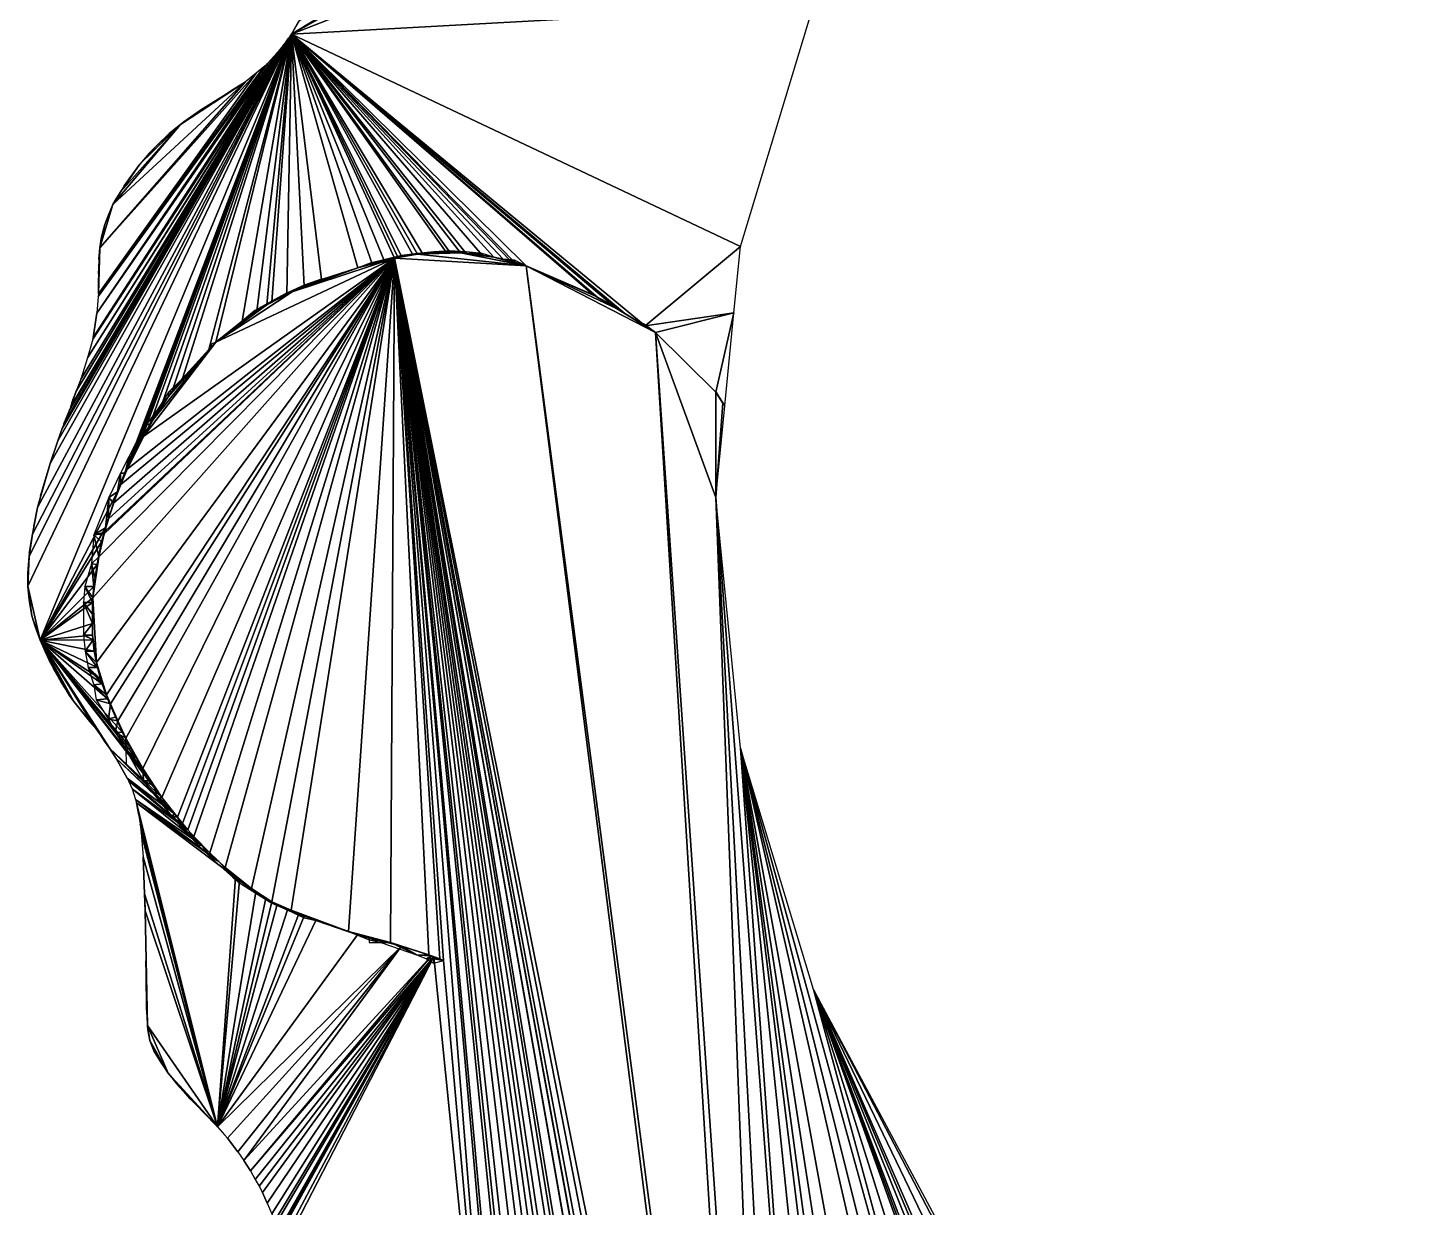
# Model space of a CAD drawing. Extents: x -95 to 96, y -89 to 94.
# Drawn here: x -95.2 to -28.5, y -34.2 to 22.7 of the extents above; entities that cross this region are included whole.
import ezdxf

# ---------------------------------------------------------------- set-up
doc = ezdxf.new("R2010")
doc.units = 0

msp = doc.modelspace()

# ---------------------------------------------------------------- linework, layer by layer
for points in [[(23.885, 87.041, 106), (-82.105, 22.967, 106), (-82.465, 22.338, 106)], [(23.885, 87.041, 106), (-82.465, 22.338, 106), (-34.445, 51.551, 106)], [(-82.465, 22.338, 106), (-43.841, 43.841, 106), (-34.445, 51.551, 106)], [(-82.465, 22.338, 106), (-51.551, 34.445, 106), (-43.841, 43.841, 106)], [(-82.465, 22.338, 106), (-57.281, 23.726, 106), (-51.551, 34.445, 106)], [(-82.465, 22.338, 106), (-60.809, 12.096, 106), (-57.281, 23.726, 106)], [(-82.105, 22.967, 106), (-82.332, 22.576, 106), (-82.465, 22.338, 106)], [(-82.465, 22.338, 106), (-95.117, -2.841, 106), (-95.184, -4.279, 106)], [(-82.465, 22.338, 106), (-95.184, -4.279, 106), (-94.577, -6.883, 106)], [(-82.465, 22.338, 106), (-94.96, -1.777, 106), (-95.117, -2.841, 106)], [(-82.465, 22.338, 106), (-94.711, -0.487, 106), (-94.96, -1.777, 106)], [(-82.465, 22.338, 106), (-94.099, 1.64, 106), (-94.711, -0.487, 106)], [(-82.465, 22.338, 106), (-94.577, -6.883, 106), (-90.86, 0.272, 106)], [(-82.465, 22.338, 106), (-93.727, 2.728, 106), (-94.099, 1.64, 106)], [(-82.465, 22.338, 106), (-93.527, 3.318, 106), (-93.727, 2.728, 106)], [(-82.465, 22.338, 106), (-93.444, 3.55, 106), (-93.527, 3.318, 106)], [(-82.465, 22.338, 106), (-93.174, 4.21, 106), (-93.444, 3.55, 106)], [(-82.465, 22.338, 106), (-93.107, 4.387, 106), (-93.174, 4.21, 106)], [(-82.465, 22.338, 106), (-92.843, 5.115, 106), (-93.107, 4.387, 106)], [(-82.465, 22.338, 106), (-92.623, 5.706, 106), (-92.843, 5.115, 106)], [(-82.465, 22.338, 106), (-92.294, 6.729, 106), (-92.623, 5.706, 106)], [(-82.465, 22.338, 106), (-82.605, 22.138, 106), (-92.294, 6.729, 106)], [(-82.605, 22.138, 106), (-92.046, 7.633, 106), (-92.294, 6.729, 106)], [(-82.605, 22.138, 106), (-82.814, 21.854, 106), (-92.046, 7.633, 106)], [(-82.465, 22.338, 106), (-90.86, 0.272, 106), (-90.483, 1.168, 106)], [(-82.465, 22.338, 106), (-90.483, 1.168, 106), (-90.109, 1.948, 106)], [(-82.465, 22.338, 106), (-90.109, 1.948, 106), (-89.995, 2.179, 106)], [(-82.465, 22.338, 106), (-89.995, 2.179, 106), (-89.72, 2.723, 106)], [(-82.465, 22.338, 106), (-89.72, 2.723, 106), (-89.297, 3.509, 106)], [(-82.465, 22.338, 106), (-89.297, 3.509, 106), (-88.786, 4.298, 106)], [(-82.465, 22.338, 106), (-88.786, 4.298, 106), (-88.22, 5.122, 106)], [(-82.465, 22.338, 106), (-88.22, 5.122, 106), (-87.719, 5.733, 106)], [(-82.465, 22.338, 106), (-87.719, 5.733, 106), (-86.456, 7.137, 106)], [(-82.465, 22.338, 106), (-86.456, 7.137, 106), (-86.104, 7.492, 106)], [(-82.465, 22.338, 106), (-86.104, 7.492, 106), (-84.84, 8.501, 106)], [(-82.465, 22.338, 106), (-84.84, 8.501, 106), (-84.139, 9, 106)], [(-82.465, 22.338, 106), (-84.139, 9, 106), (-83.651, 9.292, 106)], [(-82.465, 22.338, 106), (-83.651, 9.292, 106), (-83.405, 9.429, 106)], [(-82.465, 22.338, 106), (-83.405, 9.429, 106), (-82.694, 9.788, 106)], [(-82.465, 22.338, 106), (-82.694, 9.788, 106), (-81.845, 10.196, 106)], [(-82.465, 22.338, 106), (-81.845, 10.196, 106), (-81.022, 10.515, 106)], [(-82.465, 22.338, 106), (-81.022, 10.515, 106), (-79.257, 11.071, 106)], [(-82.465, 22.338, 106), (-79.257, 11.071, 106), (-78.563, 11.268, 106)], [(-82.465, 22.338, 106), (-78.563, 11.268, 106), (-77.991, 11.421, 106)], [(-82.465, 22.338, 106), (-77.991, 11.421, 106), (-77.486, 11.541, 106)], [(-82.465, 22.338, 106), (-77.486, 11.541, 106), (-77.327, 11.578, 106)], [(-82.465, 22.338, 106), (-77.327, 11.578, 106), (-77.162, 11.612, 106)], [(-82.465, 22.338, 106), (-77.162, 11.612, 106), (-76.612, 11.701, 106)], [(-82.465, 22.338, 106), (-76.612, 11.701, 106), (-76.381, 11.729, 106)], [(-82.465, 22.338, 106), (-76.381, 11.729, 106), (-76.15, 11.754, 106)], [(-82.465, 22.338, 106), (-76.15, 11.754, 106), (-75.003, 11.824, 106)], [(-82.465, 22.338, 106), (-75.003, 11.824, 106), (-74.82, 11.82, 106)], [(-82.465, 22.338, 106), (-74.82, 11.82, 106), (-74.314, 11.79, 106)], [(-82.465, 22.338, 106), (-74.314, 11.79, 106), (-74.04, 11.769, 106)], [(-82.465, 22.338, 106), (-74.04, 11.769, 106), (-73.259, 11.688, 106)], [(-82.465, 22.338, 106), (-73.259, 11.688, 106), (-72.71, 11.582, 106)], [(-82.465, 22.338, 106), (-72.71, 11.582, 106), (-72.248, 11.487, 106)], [(-82.465, 22.338, 106), (-72.248, 11.487, 106), (-71.9, 11.402, 106)], [(-82.465, 22.338, 106), (-71.9, 11.402, 106), (-71.698, 11.348, 106)], [(-82.465, 22.338, 106), (-71.698, 11.348, 106), (-71.149, 11.173, 106)], [(-82.465, 22.338, 106), (-71.149, 11.173, 106), (-67.913, 9.763, 106)], [(-82.465, 22.338, 106), (-67.913, 9.763, 106), (-67.796, 9.7, 106)], [(-82.465, 22.338, 106), (-67.796, 9.7, 106), (-67.649, 9.613, 106)], [(-82.465, 22.338, 106), (-67.649, 9.613, 106), (-66.794, 9.107, 106)], [(-82.465, 22.338, 106), (-66.794, 9.107, 106), (-66.382, 8.86, 106)], [(-82.465, 22.338, 106), (-66.382, 8.86, 106), (-65.4, 8.276, 106)], [(-82.465, 22.338, 106), (-65.4, 8.276, 106), (-60.809, 12.096, 106)], [(-82.814, 21.854, 106), (-92.028, 7.714, 106), (-92.046, 7.633, 106)], [(-82.814, 21.854, 106), (-83.147, 21.442, 106), (-92.028, 7.714, 106)], [(-83.147, 21.442, 106), (-91.843, 8.886, 106), (-92.028, 7.714, 106)], [(-83.147, 21.442, 106), (-83.62, 20.926, 106), (-91.843, 8.886, 106)], [(-83.147, 21.442, 106), (-83.482, 21.084, 106), (-83.62, 20.926, 106)], [(-83.62, 20.926, 106), (-91.783, 9.695, 106), (-91.843, 8.886, 106)], [(-83.62, 20.926, 106), (-83.797, 20.762, 106), (-91.783, 9.695, 106)], [(-83.797, 20.762, 106), (-91.777, 9.812, 106), (-91.783, 9.695, 106)], [(-83.797, 20.762, 106), (-84.163, 20.452, 106), (-91.777, 9.812, 106)], [(-84.163, 20.452, 106), (-91.709, 12.038, 106), (-91.777, 9.812, 106)], [(-84.163, 20.452, 106), (-84.684, 20.038, 106), (-91.709, 12.038, 106)], [(-84.684, 20.038, 106), (-91.073, 14.126, 106), (-91.709, 12.038, 106)], [(-84.684, 20.038, 106), (-87.816, 17.977, 106), (-91.073, 14.126, 106)], [(-84.684, 20.038, 106), (-85.736, 19.359, 106), (-87.816, 17.977, 106)], [(-84.684, 20.038, 106), (-85.142, 19.746, 106), (-85.736, 19.359, 106)], [(-85.736, 19.359, 106), (-86.856, 18.673, 106), (-87.816, 17.977, 106)], [(-85.736, 19.359, 106), (-86.591, 18.839, 106), (-86.856, 18.673, 106)], [(-85.142, 19.746, 106), (-85.268, 19.668, 106), (-85.736, 19.359, 106)], [(-86.856, 18.673, 106), (-87.648, 18.105, 106), (-87.816, 17.977, 106)], [(-87.816, 17.977, 106), (-90.698, 14.757, 106), (-91.073, 14.126, 106)], [(-87.816, 17.977, 106), (-89.773, 16.07, 106), (-90.698, 14.757, 106)], [(-87.816, 17.977, 106), (-88.968, 16.949, 106), (-89.773, 16.07, 106)], [(-87.816, 17.977, 106), (-88.361, 17.543, 106), (-88.968, 16.949, 106)], [(-88.968, 16.949, 106), (-89.319, 16.597, 106), (-89.773, 16.07, 106)], [(-89.773, 16.07, 106), (-90.535, 15.03, 106), (-90.698, 14.757, 106)], [(-89.773, 16.07, 106), (-90.279, 15.415, 106), (-90.535, 15.03, 106)], [(-90.698, 14.757, 106), (-90.994, 14.263, 106), (-91.073, 14.126, 106)], [(-90.698, 14.757, 106), (-90.859, 14.509, 106), (-90.994, 14.263, 106)], [(-91.073, 14.126, 106), (-91.463, 13.159, 106), (-91.709, 12.038, 106)], [(-91.073, 14.126, 106), (-91.303, 13.581, 106), (-91.463, 13.159, 106)], [(-91.073, 14.126, 106), (-91.15, 13.965, 106), (-91.303, 13.581, 106)], [(-91.303, 13.581, 106), (-91.352, 13.466, 106), (-91.463, 13.159, 106)], [(-91.463, 13.159, 106), (-91.625, 12.56, 106), (-91.709, 12.038, 106)], [(-91.463, 13.159, 106), (-91.529, 12.944, 106), (-91.625, 12.56, 106)], [(-91.709, 12.038, 106), (-91.764, 10.403, 106), (-91.777, 9.812, 106)], [(-91.709, 12.038, 106), (-91.744, 11.378, 106), (-91.765, 10.787, 106)], [(-91.709, 12.038, 106), (-91.765, 10.787, 106), (-91.764, 10.403, 106)], [(-91.709, 12.038, 106), (-91.721, 11.9, 106), (-91.746, 11.493, 106)], [(-91.709, 12.038, 106), (-91.746, 11.493, 106), (-91.744, 11.378, 106)], [(-91.625, 12.56, 106), (-91.653, 12.422, 106), (-91.709, 12.038, 106)], [(-65.4, 8.276, 106), (-61.124, 8.897, 106), (-60.809, 12.096, 106)], [(-77.486, 11.541, 106), (-91.756, -2.874, 106), (-92.045, -4.845, 106)], [(-77.486, 11.541, 106), (-92.045, -4.845, 106), (-91.867, -7.967, 106)], [(-77.486, 11.541, 106), (-91.867, -7.967, 106), (-91.389, -9.514, 106)], [(-91.744, 11.378, 106), (-91.762, 10.968, 106), (-91.765, 10.787, 106)], [(-77.486, 11.541, 106), (-91.49, -1.753, 106), (-91.756, -2.874, 106)], [(-77.486, 11.541, 106), (-91.463, -1.647, 106), (-91.49, -1.753, 106)], [(-77.486, 11.541, 106), (-91.284, -1.031, 106), (-91.463, -1.647, 106)], [(-77.486, 11.541, 106), (-91.389, -9.514, 106), (-91.197, -9.961, 106)], [(-77.486, 11.541, 106), (-91.041, -0.275, 106), (-91.284, -1.031, 106)], [(-77.486, 11.541, 106), (-91.197, -9.961, 106), (-90.839, -10.771, 106)], [(-77.486, 11.541, 106), (-90.694, 0.618, 106), (-91.041, -0.275, 106)], [(-77.486, 11.541, 106), (-90.839, -10.771, 106), (-90.451, -11.616, 106)], [(-77.486, 11.541, 106), (-90.383, 1.358, 106), (-90.694, 0.618, 106)], [(-77.486, 11.541, 106), (-90.451, -11.616, 106), (-89.625, -13.07, 106)], [(-77.486, 11.541, 106), (-89.586, 2.946, 106), (-90.383, 1.358, 106)], [(-77.486, 11.541, 106), (-89.625, -13.07, 106), (-88.721, -14.465, 106)], [(-77.486, 11.541, 106), (-86.104, 7.492, 106), (-89.586, 2.946, 106)], [(-77.486, 11.541, 106), (-88.721, -14.465, 106), (-87.964, -15.418, 106)], [(-77.486, 11.541, 106), (-87.964, -15.418, 106), (-87.711, -15.728, 106)], [(-77.486, 11.541, 106), (-87.711, -15.728, 106), (-87.457, -16.035, 106)], [(-77.486, 11.541, 106), (-87.457, -16.035, 106), (-87.164, -16.346, 106)], [(-77.486, 11.541, 106), (-87.164, -16.346, 106), (-86.405, -17.137, 106)], [(-77.486, 11.541, 106), (-86.405, -17.137, 106), (-85.657, -17.848, 106)], [(-77.486, 11.541, 106), (-82.422, 9.911, 106), (-86.104, 7.492, 106)], [(-77.486, 11.541, 106), (-85.657, -17.848, 106), (-84.395, -18.865, 106)], [(-77.486, 11.541, 106), (-84.395, -18.865, 106), (-83.405, -19.501, 106)], [(-77.486, 11.541, 106), (-83.405, -19.501, 106), (-82.481, -19.908, 106)], [(-77.486, 11.541, 106), (-82.481, -19.908, 106), (-79.712, -20.934, 106)], [(-77.486, 11.541, 106), (-79.257, 11.071, 106), (-82.422, 9.911, 106)], [(-77.486, 11.541, 106), (-79.712, -20.934, 106), (-77.684, -21.466, 106)], [(-77.486, 11.541, 106), (-78.347, 11.32, 106), (-79.257, 11.071, 106)], [(-77.942, 11.479, 105.451), (-78.673, 11.3, 105.451), (-78.563, 11.268, 106)], [(-77.942, 11.479, 105.451), (-78.563, 11.268, 106), (-78.347, 11.32, 106)], [(-78.563, 11.268, 106), (-78.347, 11.32, 106), (-77.991, 11.421, 106)], [(-77.486, 11.541, 106), (-77.991, 11.421, 106), (-78.347, 11.32, 106)], [(-77.942, 11.479, 105.451), (-78.347, 11.32, 106), (-77.991, 11.421, 106)], [(-77.486, 11.541, 106), (-77.942, 11.479, 105.451), (-77.991, 11.421, 106)], [(-77.486, 11.541, 106), (-77.162, 11.665, 105.451), (-77.942, 11.479, 105.451)], [(-77.486, 11.541, 106), (-77.684, -21.466, 106), (-75.832, -22.06, 106)], [(-76.381, 11.729, 106), (-77.162, 11.612, 106), (-77.486, 11.541, 106)], [(-71.149, 11.173, 106), (-76.381, 11.729, 106), (-77.486, 11.541, 106)], [(-77.327, 11.578, 106), (-77.162, 11.665, 105.451), (-77.486, 11.541, 106)], [(-77.162, 11.612, 106), (-77.327, 11.578, 106), (-77.486, 11.541, 106)], [(-60.246, -74.439, 106), (-71.149, 11.173, 106), (-77.486, 11.541, 106)], [(-61.063, -72.727, 106), (-60.246, -74.439, 106), (-77.486, 11.541, 106)], [(-62.094, -70.656, 106), (-61.063, -72.727, 106), (-77.486, 11.541, 106)], [(-62.629, -69.653, 106), (-62.094, -70.656, 106), (-77.486, 11.541, 106)], [(-62.662, -69.596, 106), (-62.629, -69.653, 106), (-77.486, 11.541, 106)], [(-63.439, -68.275, 106), (-62.662, -69.596, 106), (-77.486, 11.541, 106)], [(-63.481, -68.198, 106), (-63.439, -68.275, 106), (-77.486, 11.541, 106)], [(-64.555, -66.533, 106), (-63.481, -68.198, 106), (-77.486, 11.541, 106)], [(-64.885, -66.048, 106), (-64.555, -66.533, 106), (-77.486, 11.541, 106)], [(-65.434, -65.259, 106), (-64.885, -66.048, 106), (-77.486, 11.541, 106)], [(-66.167, -64.296, 106), (-65.434, -65.259, 106), (-77.486, 11.541, 106)], [(-66.587, -63.807, 106), (-66.167, -64.296, 106), (-77.486, 11.541, 106)], [(-67.087, -63.261, 106), (-66.587, -63.807, 106), (-77.486, 11.541, 106)], [(-67.625, -62.732, 106), (-67.087, -63.261, 106), (-77.486, 11.541, 106)], [(-68.179, -62.226, 106), (-67.625, -62.732, 106), (-77.486, 11.541, 106)], [(-68.784, -61.723, 106), (-68.179, -62.226, 106), (-77.486, 11.541, 106)], [(-69.488, -61.188, 106), (-68.784, -61.723, 106), (-77.486, 11.541, 106)], [(-69.942, -60.848, 106), (-69.488, -61.188, 106), (-77.486, 11.541, 106)], [(-70.217, -60.65, 106), (-69.942, -60.848, 106), (-77.486, 11.541, 106)], [(-71.013, -60.106, 106), (-70.217, -60.65, 106), (-77.486, 11.541, 106)], [(-71.205, -59.983, 106), (-71.013, -60.106, 106), (-77.486, 11.541, 106)], [(-71.822, -59.61, 106), (-71.205, -59.983, 106), (-77.486, 11.541, 106)], [(-77.486, 11.541, 106), (-75.832, -22.06, 106), (-75.31, -22.247, 106)], [(-77.486, 11.541, 106), (-75.31, -22.247, 106), (-75.13, -22.33, 106)], [(-71.822, -59.61, 106), (-77.486, 11.541, 106), (-75.13, -22.33, 106)], [(-77.162, 11.665, 105.451), (-77.327, 11.578, 106), (-77.162, 11.612, 106)], [(-76.381, 11.757, 105.451), (-77.162, 11.665, 105.451), (-76.612, 11.701, 106)], [(-76.381, 11.729, 106), (-76.612, 11.701, 106), (-77.162, 11.612, 106)], [(-77.162, 11.612, 106), (-76.612, 11.701, 106), (-77.162, 11.665, 105.451)], [(-76.381, 11.757, 105.451), (-76.612, 11.701, 106), (-76.381, 11.729, 106)], [(-75.601, 11.842, 105.451), (-76.381, 11.757, 105.451), (-76.381, 11.729, 106)], [(-75.601, 11.842, 105.451), (-76.381, 11.729, 106), (-76.15, 11.754, 106)], [(-74.314, 11.79, 106), (-75.601, 11.787, 106), (-76.381, 11.729, 106)], [(-71.149, 11.173, 106), (-74.314, 11.79, 106), (-76.381, 11.729, 106)], [(-75.601, 11.787, 106), (-76.15, 11.754, 106), (-76.381, 11.729, 106)], [(-75.601, 11.842, 105.451), (-76.15, 11.754, 106), (-75.601, 11.787, 106)], [(-76.15, 11.754, 106), (-75.601, 11.787, 106), (-75.003, 11.824, 106)], [(-74.82, 11.889, 105.451), (-75.601, 11.842, 105.451), (-75.601, 11.787, 106)], [(-74.82, 11.889, 105.451), (-75.601, 11.787, 106), (-75.003, 11.824, 106)], [(-74.314, 11.79, 106), (-75.003, 11.824, 106), (-75.601, 11.787, 106)], [(-74.82, 11.889, 105.451), (-75.003, 11.824, 106), (-74.82, 11.82, 106)], [(-74.314, 11.79, 106), (-74.82, 11.82, 106), (-75.003, 11.824, 106)], [(-74.04, 11.842, 105.451), (-74.82, 11.889, 105.451), (-74.82, 11.82, 106)], [(-74.04, 11.842, 105.451), (-74.82, 11.82, 106), (-74.314, 11.79, 106)], [(-74.04, 11.842, 105.451), (-74.314, 11.79, 106), (-74.04, 11.769, 106)], [(-73.442, 11.703, 106), (-74.04, 11.769, 106), (-74.314, 11.79, 106)], [(-72.71, 11.582, 106), (-73.442, 11.703, 106), (-74.314, 11.79, 106)], [(-71.149, 11.173, 106), (-72.71, 11.582, 106), (-74.314, 11.79, 106)], [(-73.259, 11.755, 105.451), (-74.04, 11.842, 105.451), (-74.04, 11.769, 106)], [(-74.04, 11.769, 106), (-73.442, 11.703, 106), (-73.259, 11.688, 106)], [(-73.259, 11.755, 105.451), (-74.04, 11.769, 106), (-73.442, 11.703, 106)], [(-73.259, 11.755, 105.451), (-73.442, 11.703, 106), (-73.259, 11.688, 106)], [(-72.71, 11.582, 106), (-73.259, 11.688, 106), (-73.442, 11.703, 106)], [(-73.259, 11.688, 106), (-72.71, 11.582, 106), (-73.259, 11.755, 105.451)], [(-71.9, 11.402, 106), (-72.248, 11.487, 106), (-72.71, 11.582, 106)], [(-71.149, 11.173, 106), (-71.9, 11.402, 106), (-72.71, 11.582, 106)], [(-71.9, 11.402, 106), (-71.698, 11.433, 105.451), (-72.248, 11.487, 106)], [(-71.698, 11.433, 105.451), (-71.9, 11.402, 106), (-71.698, 11.348, 106)], [(-71.149, 11.173, 106), (-71.698, 11.348, 106), (-71.9, 11.402, 106)], [(-71.698, 11.348, 106), (-71.149, 11.173, 106), (-71.698, 11.433, 105.451)], [(-79.257, 11.071, 106), (-81.605, 10.279, 106), (-82.422, 9.911, 106)], [(-79.257, 11.071, 106), (-81.022, 10.515, 106), (-81.605, 10.279, 106)], [(-78.347, 11.32, 106), (-78.563, 11.268, 106), (-79.257, 11.071, 106)], [(-78.673, 11.3, 105.451), (-79.257, 11.071, 106), (-78.563, 11.268, 106)], [(-67.796, 9.7, 106), (-67.913, 9.763, 106), (-71.149, 11.173, 106)], [(-66.794, 9.107, 106), (-67.796, 9.7, 106), (-71.149, 11.173, 106)], [(-64.905, 7.946, 106), (-66.794, 9.107, 106), (-71.149, 11.173, 106)], [(-59.772, -75.394, 106), (-64.905, 7.946, 106), (-71.149, 11.173, 106)], [(-60.246, -74.439, 106), (-59.772, -75.394, 106), (-71.149, 11.173, 106)], [(-91.764, 10.403, 106), (-91.778, 10.02, 106), (-91.777, 9.812, 106)], [(-81.845, 10.24, 105.451), (-82.765, 9.824, 105.451), (-82.694, 9.788, 106)], [(-81.845, 10.24, 105.451), (-82.694, 9.788, 106), (-82.422, 9.911, 106)], [(-82.694, 9.788, 106), (-82.422, 9.911, 106), (-81.845, 10.196, 106)], [(-81.605, 10.279, 106), (-81.845, 10.196, 106), (-82.422, 9.911, 106)], [(-81.845, 10.24, 105.451), (-82.422, 9.911, 106), (-81.845, 10.196, 106)], [(-81.036, 10.521, 105.451), (-81.845, 10.24, 105.451), (-81.845, 10.196, 106)], [(-81.036, 10.521, 105.451), (-81.845, 10.196, 106), (-81.605, 10.279, 106)], [(-81.845, 10.196, 106), (-81.605, 10.279, 106), (-81.022, 10.515, 106)], [(-81.036, 10.521, 105.451), (-81.605, 10.279, 106), (-81.022, 10.515, 106)], [(-82.422, 9.911, 106), (-83.651, 9.292, 106), (-86.104, 7.492, 106)], [(-83.405, 9.47, 105.451), (-84.237, 9.008, 105.451), (-83.651, 9.292, 106)], [(-82.422, 9.911, 106), (-82.884, 9.683, 106), (-83.651, 9.292, 106)], [(-82.884, 9.683, 106), (-83.405, 9.429, 106), (-83.651, 9.292, 106)], [(-83.405, 9.47, 105.451), (-83.651, 9.292, 106), (-83.405, 9.429, 106)], [(-82.765, 9.824, 105.451), (-83.405, 9.47, 105.451), (-82.884, 9.683, 106)], [(-83.405, 9.429, 106), (-82.884, 9.683, 106), (-82.694, 9.788, 106)], [(-83.405, 9.429, 106), (-82.884, 9.683, 106), (-83.405, 9.47, 105.451)], [(-82.422, 9.911, 106), (-82.694, 9.788, 106), (-82.884, 9.683, 106)], [(-82.765, 9.824, 105.451), (-82.884, 9.683, 106), (-82.694, 9.788, 106)], [(-67.796, 9.705, 105.959), (-67.913, 9.763, 106), (-67.796, 9.7, 106)], [(-66.732, 9.146, 105.451), (-67.796, 9.705, 105.959), (-67.649, 9.613, 106)], [(-67.796, 9.7, 106), (-67.649, 9.613, 106), (-67.796, 9.705, 105.959)], [(-66.794, 9.107, 106), (-67.649, 9.613, 106), (-67.796, 9.7, 106)], [(-66.732, 9.146, 105.451), (-67.649, 9.613, 106), (-66.794, 9.107, 106)], [(-91.843, 8.886, 106), (-91.899, 8.636, 106), (-92.028, 7.714, 106)], [(-83.651, 9.292, 106), (-84.505, 8.729, 106), (-86.104, 7.492, 106)], [(-84.505, 8.729, 106), (-84.84, 8.501, 106), (-86.104, 7.492, 106)], [(-84.505, 8.729, 106), (-84.237, 9.008, 105.451), (-84.84, 8.501, 106)], [(-84.84, 8.501, 106), (-84.505, 8.729, 106), (-84.139, 9, 106)], [(-83.651, 9.292, 106), (-84.139, 9, 106), (-84.505, 8.729, 106)], [(-84.237, 9.008, 105.451), (-84.505, 8.729, 106), (-84.139, 9, 106)], [(-84.139, 9, 106), (-83.651, 9.292, 106), (-84.237, 9.008, 105.451)], [(-66.732, 9.146, 105.451), (-66.794, 9.107, 106), (-66.382, 8.86, 106)], [(-66.004, 8.628, 106), (-66.382, 8.86, 106), (-66.794, 9.107, 106)], [(-64.905, 7.946, 106), (-66.004, 8.628, 106), (-66.794, 9.107, 106)], [(-66.382, 8.86, 106), (-66.004, 8.628, 106), (-65.4, 8.276, 106)], [(-65.4, 8.276, 106), (-64.905, 7.946, 106), (-61.124, 8.897, 106)], [(-61.993, 5.07, 106), (-61.124, 8.897, 106), (-64.905, 7.946, 106)], [(-61.993, 5.07, 106), (-61.566, 4.408, 106), (-61.124, 8.897, 106)], [(-64.905, 7.946, 106), (-65.4, 8.276, 106), (-66.004, 8.628, 106)], [(-65.454, 8.36, 105.451), (-66.004, 8.628, 106), (-65.4, 8.276, 106)], [(-65.4, 8.276, 106), (-64.905, 7.946, 106), (-65.454, 8.36, 105.451)], [(-86.104, 7.492, 106), (-89.118, 3.769, 106), (-89.586, 2.946, 106)], [(-86.104, 7.492, 106), (-88.388, 4.868, 106), (-89.118, 3.769, 106)], [(-86.104, 7.492, 106), (-87.719, 5.733, 106), (-88.388, 4.868, 106)], [(-86.104, 7.492, 106), (-86.456, 7.137, 106), (-87.719, 5.733, 106)], [(-86.298, 7.411, 105.451), (-86.456, 7.137, 106), (-86.104, 7.492, 106)], [(-62, 0, 106), (-61.993, 5.07, 106), (-64.905, 7.946, 106)], [(-59.056, -76.959, 106), (-62, 0, 106), (-64.905, 7.946, 106)], [(-59.772, -75.394, 106), (-59.056, -76.959, 106), (-64.905, 7.946, 106)], [(-87.719, 5.733, 106), (-88.22, 5.122, 106), (-88.388, 4.868, 106)], [(-88.22, 5.122, 106), (-87.719, 5.733, 106), (-88.388, 5.07, 105.451)], [(-92.843, 5.115, 106), (-93.056, 4.559, 106), (-93.107, 4.387, 106)], [(-92.843, 5.115, 106), (-93.016, 4.681, 106), (-93.056, 4.559, 106)], [(-88.388, 4.868, 106), (-88.904, 4.098, 106), (-89.118, 3.769, 106)], [(-88.388, 4.868, 106), (-88.786, 4.298, 106), (-88.904, 4.098, 106)], [(-88.388, 5.07, 105.451), (-88.878, 4.302, 105.527), (-88.388, 4.868, 106)], [(-88.878, 4.302, 105.527), (-88.786, 4.298, 106), (-88.388, 4.868, 106)], [(-88.786, 4.298, 106), (-88.388, 4.868, 106), (-88.22, 5.122, 106)], [(-88.388, 5.07, 105.451), (-88.388, 4.868, 106), (-88.22, 5.122, 106)], [(-62, 0, 106), (-61.657, 4.548, 106), (-61.993, 5.07, 106)], [(-61.993, 5.07, 106), (-61.657, 4.548, 106), (-61.566, 4.408, 106)], [(-61.965, 5.07, 105.451), (-61.993, 5.07, 106), (-61.657, 4.548, 106)], [(-93.174, 4.21, 106), (-93.267, 3.99, 106), (-93.444, 3.55, 106)], [(-88.878, 4.302, 105.527), (-89.447, 3.509, 105.451), (-89.297, 3.509, 106)], [(-88.878, 4.302, 105.527), (-89.297, 3.509, 106), (-89.118, 3.769, 106)], [(-89.297, 3.509, 106), (-88.904, 4.098, 106), (-88.786, 4.298, 106)], [(-89.297, 3.509, 106), (-89.118, 3.769, 106), (-88.904, 4.098, 106)], [(-88.904, 4.098, 106), (-88.878, 4.302, 105.527), (-89.118, 3.769, 106)], [(-88.878, 4.302, 105.527), (-88.904, 4.098, 106), (-88.786, 4.298, 106)], [(-62, 0, 106), (-61.566, 4.408, 106), (-61.657, 4.548, 106)], [(-89.72, 2.723, 106), (-89.586, 2.946, 106), (-89.297, 3.509, 106)], [(-89.118, 3.769, 106), (-89.297, 3.509, 106), (-89.586, 2.946, 106)], [(-89.447, 3.509, 105.451), (-89.586, 2.946, 106), (-89.297, 3.509, 106)], [(-93.727, 2.728, 106), (-94.09, 1.67, 106), (-94.099, 1.64, 106)], [(-93.727, 2.728, 106), (-93.987, 1.992, 106), (-94.09, 1.67, 106)], [(-93.527, 3.318, 106), (-93.572, 3.21, 106), (-93.727, 2.728, 106)], [(-89.586, 2.946, 106), (-90.109, 1.948, 106), (-90.383, 1.358, 106)], [(-89.916, 2.729, 105.451), (-90.3, 1.948, 105.451), (-90.109, 1.948, 106)], [(-89.586, 2.946, 106), (-89.995, 2.179, 106), (-90.109, 1.948, 106)], [(-89.916, 2.729, 105.451), (-90.109, 1.948, 106), (-89.995, 2.179, 106)], [(-89.586, 2.946, 106), (-89.72, 2.723, 106), (-89.995, 2.179, 106)], [(-89.916, 2.729, 105.451), (-89.995, 2.179, 106), (-89.72, 2.723, 106)], [(-94.099, 1.64, 106), (-94.559, 0.072, 106), (-94.711, -0.487, 106)], [(-94.099, 1.64, 106), (-94.246, 1.16, 106), (-94.559, 0.072, 106)], [(-90.3, 1.948, 105.451), (-90.714, 1.168, 105.451), (-90.483, 1.168, 106)], [(-90.383, 1.358, 106), (-90.483, 1.168, 106), (-90.694, 0.618, 106)], [(-90.483, 1.168, 106), (-90.383, 1.358, 106), (-90.109, 1.948, 106)], [(-90.3, 1.948, 105.451), (-90.483, 1.168, 106), (-90.383, 1.358, 106)], [(-90.3, 1.948, 105.451), (-90.383, 1.358, 106), (-90.109, 1.948, 106)], [(-90.714, 1.168, 105.451), (-91.27, 0.001, 105.459), (-90.86, 0.272, 106)], [(-90.86, 0.272, 106), (-90.694, 0.618, 106), (-90.483, 1.168, 106)], [(-90.714, 1.168, 105.451), (-90.86, 0.272, 106), (-90.694, 0.618, 106)], [(-90.714, 1.168, 105.451), (-90.694, 0.618, 106), (-90.483, 1.168, 106)], [(-94.577, -6.883, 106), (-91.44, -1.465, 106), (-90.86, 0.272, 106)], [(-91.27, 0.001, 105.459), (-91.988, -1.813, 105.356), (-91.44, -1.465, 106)], [(-91.44, -1.465, 106), (-91.041, -0.275, 106), (-90.86, 0.272, 106)], [(-91.27, 0.001, 105.459), (-91.44, -1.465, 106), (-91.284, -1.031, 106)], [(-91.27, 0.001, 105.459), (-91.284, -1.031, 106), (-91.041, -0.275, 106)], [(-91.27, 0.001, 105.459), (-91.041, -0.275, 106), (-90.86, 0.272, 106)], [(-90.694, 0.618, 106), (-90.86, 0.272, 106), (-91.041, -0.275, 106)], [(-55.808, -82.114, 106), (-60.809, -12.096, 106), (-62, 0, 106)], [(-57.746, -79.537, 106), (-55.808, -82.114, 106), (-62, 0, 106)], [(-59.056, -76.959, 106), (-57.746, -79.537, 106), (-62, 0, 106)], [(-94.711, -0.487, 106), (-94.893, -1.393, 106), (-94.96, -1.777, 106)], [(-94.711, -0.487, 106), (-94.742, -0.625, 106), (-94.893, -1.393, 106)], [(-91.44, -1.465, 106), (-91.284, -1.031, 106), (-91.041, -0.275, 106)], [(-91.284, -1.031, 106), (-91.44, -1.465, 106), (-91.463, -1.647, 106)], [(-94.96, -1.777, 106), (-95.108, -2.713, 106), (-95.117, -2.841, 106)], [(-94.96, -1.777, 106), (-95.027, -2.122, 106), (-95.108, -2.713, 106)], [(-94.577, -6.883, 106), (-91.624, -2.147, 106), (-91.44, -1.465, 106)], [(-91.756, -2.874, 106), (-91.988, -1.813, 105.356), (-92.107, -3.203, 105.607)], [(-91.493, -1.694, 105.97), (-91.44, -1.465, 106), (-91.988, -1.813, 105.356)], [(-91.49, -1.753, 106), (-91.493, -1.694, 105.97), (-91.988, -1.813, 105.356)], [(-91.49, -1.753, 106), (-91.988, -1.813, 105.356), (-91.624, -2.147, 106)], [(-91.988, -1.813, 105.356), (-91.756, -2.874, 106), (-91.624, -2.147, 106)], [(-91.49, -1.753, 106), (-91.624, -2.147, 106), (-91.756, -2.874, 106)], [(-91.624, -2.147, 106), (-91.463, -1.647, 106), (-91.44, -1.465, 106)], [(-91.624, -2.147, 106), (-91.49, -1.753, 106), (-91.463, -1.647, 106)], [(-91.493, -1.694, 105.97), (-91.463, -1.647, 106), (-91.44, -1.465, 106)], [(-91.493, -1.694, 105.97), (-91.49, -1.753, 106), (-91.463, -1.647, 106)], [(-94.577, -6.883, 106), (-91.833, -3.236, 106), (-91.624, -2.147, 106)], [(-91.833, -3.236, 106), (-91.756, -2.874, 106), (-91.624, -2.147, 106)], [(-95.117, -2.841, 106), (-95.166, -3.368, 106), (-95.185, -3.652, 106)], [(-95.117, -2.841, 106), (-95.185, -3.652, 106), (-95.184, -4.279, 106)], [(-94.577, -6.883, 106), (-91.999, -4.296, 106), (-91.833, -3.236, 106)], [(-92.107, -3.203, 105.607), (-92.43, -4.296, 105.451), (-91.999, -4.296, 106)], [(-91.756, -2.874, 106), (-92.107, -3.203, 105.607), (-91.833, -3.236, 106)], [(-92.107, -3.203, 105.607), (-91.999, -4.296, 106), (-91.925, -3.892, 106)], [(-92.107, -3.203, 105.607), (-91.925, -3.892, 106), (-91.833, -3.236, 106)], [(-91.756, -2.874, 106), (-91.925, -3.892, 106), (-92.045, -4.845, 106)], [(-91.999, -4.296, 106), (-91.925, -3.892, 106), (-91.833, -3.236, 106)], [(-91.756, -2.874, 106), (-91.833, -3.236, 106), (-91.925, -3.892, 106)], [(-95.185, -3.652, 106), (-95.187, -4.21, 106), (-95.184, -4.279, 106)], [(-91.925, -3.892, 106), (-91.999, -4.296, 106), (-92.045, -4.845, 106)], [(-95.184, -4.279, 106), (-95.142, -4.801, 106), (-95.12, -4.933, 106)], [(-95.184, -4.279, 106), (-95.12, -4.933, 106), (-94.98, -5.706, 106)], [(-95.184, -4.279, 106), (-94.98, -5.706, 106), (-94.577, -6.883, 106)], [(-94.577, -6.883, 106), (-92.045, -4.845, 106), (-91.999, -4.296, 106)], [(-92.43, -4.296, 105.451), (-92.488, -5.076, 105.451), (-92.063, -5.076, 106)], [(-92.43, -4.296, 105.451), (-92.063, -5.076, 106), (-92.045, -4.845, 106)], [(-92.43, -4.296, 105.451), (-92.045, -4.845, 106), (-91.999, -4.296, 106)], [(-95.12, -4.933, 106), (-95.069, -5.322, 106), (-94.98, -5.706, 106)], [(-94.577, -6.883, 106), (-92.063, -5.076, 106), (-92.045, -4.845, 106)], [(-94.577, -6.883, 106), (-92.064, -6.088, 106), (-92.063, -5.076, 106)], [(-92.488, -5.076, 105.451), (-92.49, -6.637, 105.451), (-92.064, -6.088, 106)], [(-92.488, -5.076, 105.451), (-92.063, -5.626, 106), (-92.063, -5.076, 106)], [(-92.488, -5.076, 105.451), (-92.064, -6.088, 106), (-92.063, -5.626, 106)], [(-92.064, -6.088, 106), (-92.063, -5.626, 106), (-92.063, -5.076, 106)], [(-92.045, -4.845, 106), (-92.063, -5.076, 106), (-92.063, -5.626, 106)], [(-92.045, -4.845, 106), (-92.063, -5.626, 106), (-92.052, -6.637, 106)], [(-92.045, -4.845, 106), (-92.052, -6.637, 106), (-91.867, -7.967, 106)], [(-94.98, -5.706, 106), (-94.891, -6.036, 106), (-94.832, -6.228, 106)], [(-94.98, -5.706, 106), (-94.832, -6.228, 106), (-94.577, -6.883, 106)], [(-92.063, -5.626, 106), (-92.064, -6.088, 106), (-92.052, -6.637, 106)], [(-94.832, -6.228, 106), (-94.807, -6.297, 106), (-94.577, -6.883, 106)], [(-94.577, -6.883, 106), (-92.052, -6.637, 106), (-92.064, -6.088, 106)], [(-94.577, -6.883, 106), (-92.031, -6.868, 106), (-92.052, -6.637, 106)], [(-92.052, -6.637, 106), (-92.064, -6.088, 106), (-92.49, -6.637, 105.451)], [(-92.49, -6.637, 105.451), (-92.42, -7.418, 105.451), (-92.031, -6.868, 106)], [(-92.49, -6.637, 105.451), (-92.031, -6.868, 106), (-92.052, -6.637, 106)], [(-92.052, -6.637, 106), (-92.031, -6.868, 106), (-91.977, -7.418, 106)], [(-92.052, -6.637, 106), (-91.977, -7.418, 106), (-91.867, -7.967, 106)], [(-94.577, -6.883, 106), (-91.977, -7.418, 106), (-92.031, -6.868, 106)], [(-94.577, -6.883, 106), (-94.353, -7.41, 106), (-94.079, -8, 106)], [(-94.577, -6.883, 106), (-94.079, -8, 106), (-93.94, -8.246, 106)], [(-94.577, -6.883, 106), (-93.94, -8.246, 106), (-93.173, -9.558, 106)], [(-94.577, -6.883, 106), (-93.173, -9.558, 106), (-92.961, -9.85, 106)], [(-94.577, -6.883, 106), (-92.961, -9.85, 106), (-91.983, -11.054, 106)], [(-94.577, -6.883, 106), (-91.983, -11.054, 106), (-91.527, -11.677, 106)], [(-94.577, -6.883, 106), (-91.527, -11.677, 106), (-91.478, -11.748, 106)], [(-94.577, -6.883, 106), (-91.478, -11.748, 106), (-91.216, -12.107, 106)], [(-94.577, -6.883, 106), (-91.216, -12.107, 106), (-88.721, -14.465, 106)], [(-94.577, -6.883, 106), (-88.721, -14.465, 106), (-89.279, -13.662, 106)], [(-94.577, -6.883, 106), (-89.279, -13.662, 106), (-89.892, -12.638, 106)], [(-94.577, -6.883, 106), (-89.892, -12.638, 106), (-90.188, -12.116, 106)], [(-94.577, -6.883, 106), (-90.188, -12.116, 106), (-90.609, -11.331, 106)], [(-94.577, -6.883, 106), (-90.609, -11.331, 106), (-91.328, -9.71, 106)], [(-94.577, -6.883, 106), (-91.328, -9.71, 106), (-91.592, -8.995, 106)], [(-94.577, -6.883, 106), (-91.592, -8.995, 106), (-91.671, -8.748, 106)], [(-94.577, -6.883, 106), (-91.671, -8.748, 106), (-91.823, -8.198, 106)], [(-94.577, -6.883, 106), (-91.823, -8.198, 106), (-91.977, -7.418, 106)], [(-91.977, -7.418, 106), (-92.031, -6.868, 106), (-92.42, -7.418, 105.451)], [(-92.42, -7.418, 105.451), (-92.273, -8.198, 105.451), (-91.823, -8.198, 106)], [(-92.42, -7.418, 105.451), (-91.823, -8.198, 106), (-91.867, -7.967, 106)], [(-92.42, -7.418, 105.451), (-91.867, -7.967, 106), (-91.977, -7.418, 106)], [(-91.823, -8.198, 106), (-91.867, -7.967, 106), (-91.977, -7.418, 106)], [(-91.867, -7.967, 106), (-91.823, -8.198, 106), (-91.671, -8.748, 106)], [(-91.867, -7.967, 106), (-91.671, -8.748, 106), (-91.592, -8.995, 106)], [(-91.867, -7.967, 106), (-91.592, -8.995, 106), (-91.389, -9.514, 106)], [(-93.94, -8.246, 106), (-93.555, -8.958, 106), (-93.173, -9.558, 106)], [(-92.273, -8.198, 105.451), (-91.991, -9.033, 105.472), (-91.592, -8.995, 106)], [(-92.273, -8.198, 105.451), (-91.592, -8.995, 106), (-91.671, -8.748, 106)], [(-92.273, -8.198, 105.451), (-91.671, -8.748, 106), (-91.823, -8.198, 106)], [(-91.991, -9.033, 105.472), (-91.389, -9.514, 106), (-91.592, -8.995, 106)], [(-91.991, -9.033, 105.472), (-91.881, -9.759, 105.331), (-91.328, -9.71, 106)], [(-91.991, -9.033, 105.472), (-91.328, -9.71, 106), (-91.389, -9.514, 106)], [(-91.328, -9.71, 106), (-91.389, -9.514, 106), (-91.592, -8.995, 106)], [(-93.173, -9.558, 106), (-93.035, -9.76, 106), (-92.961, -9.85, 106)], [(-92.961, -9.85, 106), (-92.769, -10.104, 106), (-92.121, -10.889, 106)], [(-92.961, -9.85, 106), (-92.121, -10.889, 106), (-91.983, -11.054, 106)], [(-91.881, -9.759, 105.331), (-91.197, -9.961, 106), (-91.328, -9.71, 106)], [(-91.881, -9.759, 105.331), (-91.292, -10.693, 105.451), (-91.197, -9.961, 106)], [(-91.389, -9.514, 106), (-91.328, -9.71, 106), (-91.197, -9.961, 106)], [(-90.934, -10.585, 106), (-91.197, -9.961, 106), (-91.328, -9.71, 106)], [(-90.609, -11.331, 106), (-90.934, -10.585, 106), (-91.328, -9.71, 106)], [(-90.934, -10.585, 106), (-91.197, -9.961, 106), (-91.292, -10.693, 105.451)], [(-91.197, -9.961, 106), (-90.934, -10.585, 106), (-90.839, -10.771, 106)], [(-91.292, -10.693, 105.451), (-90.839, -10.771, 106), (-90.934, -10.585, 106)], [(-90.609, -11.331, 106), (-90.839, -10.771, 106), (-90.934, -10.585, 106)], [(-91.292, -10.693, 105.451), (-90.971, -11.32, 105.451), (-90.839, -10.771, 106)], [(-90.971, -11.32, 105.451), (-90.609, -11.331, 106), (-90.839, -10.771, 106)], [(-90.971, -11.32, 105.451), (-90.459, -12.147, 105.536), (-90.451, -11.616, 106)], [(-90.971, -11.32, 105.451), (-90.451, -11.616, 106), (-90.609, -11.331, 106)], [(-90.839, -10.771, 106), (-90.609, -11.331, 106), (-90.451, -11.616, 106)], [(-90.188, -12.116, 106), (-90.451, -11.616, 106), (-90.609, -11.331, 106)], [(-91.478, -11.748, 106), (-91.397, -11.872, 106), (-91.216, -12.107, 106)], [(-90.188, -12.116, 106), (-90.451, -11.616, 106), (-90.459, -12.147, 105.536)], [(-90.451, -11.616, 106), (-90.188, -12.116, 106), (-89.892, -12.638, 106)], [(-90.451, -11.616, 106), (-89.892, -12.638, 106), (-89.625, -13.07, 106)], [(-91.216, -12.107, 106), (-91.144, -12.237, 106), (-90.923, -12.593, 106)], [(-91.216, -12.107, 106), (-90.923, -12.593, 106), (-88.296, -15.024, 106)], [(-91.216, -12.107, 106), (-88.296, -15.024, 106), (-88.721, -14.465, 106)], [(-90.923, -12.593, 106), (-90.472, -13.388, 106), (-90.385, -13.535, 106)], [(-90.923, -12.593, 106), (-90.385, -13.535, 106), (-88.109, -15.252, 106)], [(-90.923, -12.593, 106), (-88.109, -15.252, 106), (-88.296, -15.024, 106)], [(-90.459, -12.147, 105.536), (-89.892, -12.638, 106), (-90.188, -12.116, 106)], [(-89.607, -13.662, 105.387), (-90.459, -12.147, 105.536), (-90.43, -12.881, 104.968)], [(-90.459, -12.147, 105.536), (-89.607, -13.662, 105.387), (-89.625, -13.07, 106)], [(-90.459, -12.147, 105.536), (-89.625, -13.07, 106), (-89.892, -12.638, 106)], [(-89.279, -13.662, 106), (-89.625, -13.07, 106), (-89.892, -12.638, 106)], [(-39.794, -88.151, 106), (-57.281, -23.726, 106), (-60.809, -12.096, 106)], [(-41.772, -88.01, 106), (-39.794, -88.151, 106), (-60.809, -12.096, 106)], [(-43.455, -87.785, 106), (-41.772, -88.01, 106), (-60.809, -12.096, 106)], [(-47.22, -86.847, 106), (-43.455, -87.785, 106), (-60.809, -12.096, 106)], [(-49.348, -86.109, 106), (-47.22, -86.847, 106), (-60.809, -12.096, 106)], [(-50.892, -85.484, 106), (-49.348, -86.109, 106), (-60.809, -12.096, 106)], [(-51.805, -85.072, 106), (-50.892, -85.484, 106), (-60.809, -12.096, 106)], [(-53.371, -84.214, 106), (-51.805, -85.072, 106), (-60.809, -12.096, 106)], [(-55.808, -82.114, 106), (-53.371, -84.214, 106), (-60.809, -12.096, 106)], [(-89.625, -13.07, 106), (-89.279, -13.662, 106), (-89.09, -13.916, 106)], [(-89.625, -13.07, 106), (-89.09, -13.916, 106), (-88.721, -14.465, 106)], [(-89.279, -13.662, 106), (-89.625, -13.07, 106), (-89.607, -13.662, 105.387)], [(-90.385, -13.535, 106), (-90.32, -13.673, 106), (-87.521, -15.965, 106)], [(-90.385, -13.535, 106), (-87.521, -15.965, 106), (-88.109, -15.252, 106)], [(-90.32, -13.673, 106), (-90.15, -14.057, 106), (-87.457, -16.035, 106)], [(-90.32, -13.673, 106), (-87.457, -16.035, 106), (-87.521, -15.965, 106)], [(-89.607, -13.662, 105.387), (-88.933, -14.52, 105.451), (-89.09, -13.916, 106)], [(-89.607, -13.662, 105.387), (-89.09, -13.916, 106), (-89.279, -13.662, 106)], [(-88.721, -14.465, 106), (-89.09, -13.916, 106), (-89.279, -13.662, 106)], [(-88.721, -14.465, 106), (-89.09, -13.916, 106), (-88.933, -14.52, 105.451)], [(-90.15, -14.057, 106), (-89.986, -14.573, 106), (-86.787, -16.769, 106)], [(-90.15, -14.057, 106), (-86.787, -16.769, 106), (-87.457, -16.035, 106)], [(-89.986, -14.573, 106), (-89.944, -14.724, 106), (-85.974, -17.562, 106)], [(-89.986, -14.573, 106), (-85.974, -17.562, 106), (-86.787, -16.769, 106)], [(-88.933, -14.52, 105.451), (-88.296, -15.024, 106), (-88.721, -14.465, 106)], [(-88.933, -14.52, 105.451), (-88.229, -15.378, 105.451), (-88.109, -15.252, 106)], [(-88.933, -14.52, 105.451), (-88.109, -15.252, 106), (-88.296, -15.024, 106)], [(-88.721, -14.465, 106), (-88.296, -15.024, 106), (-88.109, -15.252, 106)], [(-88.721, -14.465, 106), (-88.109, -15.252, 106), (-87.964, -15.418, 106)], [(-89.944, -14.724, 106), (-89.921, -14.874, 106), (-89.841, -15.238, 106)], [(-89.944, -14.724, 106), (-89.841, -15.238, 106), (-86.029, -30.361, 106)], [(-89.944, -14.724, 106), (-86.029, -30.361, 106), (-85.155, -18.326, 106)], [(-89.944, -14.724, 106), (-85.155, -18.326, 106), (-85.974, -17.562, 106)], [(-89.841, -15.238, 106), (-89.756, -15.76, 106), (-86.029, -30.361, 106)], [(-88.229, -15.378, 105.451), (-87.964, -15.418, 106), (-88.109, -15.252, 106)], [(-87.521, -15.965, 106), (-87.964, -15.418, 106), (-88.109, -15.252, 106)], [(-89.756, -15.76, 106), (-89.709, -16.169, 106), (-86.029, -30.361, 106)], [(-88.229, -15.378, 105.451), (-87.684, -16.003, 105.451), (-87.964, -15.418, 106)], [(-87.521, -15.965, 106), (-87.711, -15.728, 106), (-87.964, -15.418, 106)], [(-87.711, -15.728, 106), (-87.964, -15.418, 106), (-87.684, -16.003, 105.451)], [(-87.711, -15.728, 106), (-87.521, -15.965, 106), (-87.457, -16.035, 106)], [(-87.521, -15.965, 106), (-87.711, -15.728, 106), (-87.684, -16.003, 105.451)], [(-87.684, -16.003, 105.451), (-87.457, -16.035, 106), (-87.521, -15.965, 106)], [(-87.684, -16.003, 105.451), (-86.946, -16.783, 105.451), (-87.164, -16.346, 106)], [(-87.684, -16.003, 105.451), (-87.164, -16.346, 106), (-87.457, -16.035, 106)], [(-89.709, -16.169, 106), (-89.615, -17.326, 106), (-86.029, -30.361, 106)], [(-86.787, -16.769, 106), (-87.164, -16.346, 106), (-87.457, -16.035, 106)], [(-87.164, -16.346, 106), (-86.787, -16.769, 106), (-86.405, -17.137, 106)], [(-86.787, -16.769, 106), (-87.164, -16.346, 106), (-86.946, -16.783, 105.451)], [(-89.615, -17.326, 106), (-89.61, -17.71, 106), (-89.599, -17.848, 106)], [(-89.615, -17.326, 106), (-89.599, -17.848, 106), (-89.585, -18.232, 106)], [(-89.615, -17.326, 106), (-89.585, -18.232, 106), (-89.548, -19.118, 106)], [(-89.615, -17.326, 106), (-89.548, -19.118, 106), (-86.029, -30.361, 106)], [(-86.787, -16.769, 106), (-86.946, -16.783, 105.451), (-86.33, -17.378, 105.451)], [(-85.974, -17.562, 106), (-86.405, -17.137, 106), (-86.787, -16.769, 106)], [(-86.787, -16.769, 106), (-86.33, -17.378, 105.451), (-86.405, -17.137, 106)], [(-86.405, -17.137, 106), (-85.974, -17.562, 106), (-85.657, -17.848, 106)], [(-86.33, -17.378, 105.451), (-85.974, -17.562, 106), (-86.405, -17.137, 106)], [(-85.974, -17.562, 106), (-86.33, -17.378, 105.451), (-85.257, -18.344, 105.451)], [(-85.155, -18.326, 106), (-85.657, -17.848, 106), (-85.974, -17.562, 106)], [(-85.974, -17.562, 106), (-85.257, -18.344, 105.451), (-85.657, -17.848, 106)], [(-85.657, -17.848, 106), (-85.155, -18.326, 106), (-84.966, -18.479, 106)], [(-85.657, -17.848, 106), (-84.966, -18.479, 106), (-84.395, -18.865, 106)], [(-85.257, -18.344, 105.451), (-85.155, -18.326, 106), (-85.657, -17.848, 106)], [(-89.585, -18.232, 106), (-89.586, -18.303, 106), (-89.582, -18.439, 106)], [(-89.585, -18.232, 106), (-89.582, -18.439, 106), (-89.548, -19.118, 106)], [(-86.029, -30.361, 106), (-84.966, -18.479, 106), (-85.155, -18.326, 106)], [(-86.029, -30.361, 106), (-84.18, -19.022, 106), (-84.966, -18.479, 106)], [(-85.155, -18.326, 106), (-85.257, -18.344, 105.451), (-84.966, -18.581, 105.451)], [(-85.155, -18.326, 106), (-84.966, -18.581, 105.451), (-84.966, -18.479, 106)], [(-84.18, -19.022, 106), (-84.395, -18.865, 106), (-84.966, -18.479, 106)], [(-84.966, -18.479, 106), (-84.966, -18.581, 105.451), (-84.177, -19.083, 105.616)], [(-84.966, -18.479, 106), (-84.177, -19.083, 105.616), (-84.395, -18.865, 106)], [(-89.548, -19.118, 106), (-89.541, -19.36, 106), (-89.517, -19.935, 106)], [(-89.548, -19.118, 106), (-89.517, -19.935, 106), (-86.029, -30.361, 106)], [(-86.029, -30.361, 106), (-83.695, -19.325, 106), (-84.18, -19.022, 106)], [(-86.029, -30.361, 106), (-83.405, -19.501, 106), (-83.695, -19.325, 106)], [(-84.395, -18.865, 106), (-84.18, -19.022, 106), (-83.695, -19.325, 106)], [(-84.395, -18.865, 106), (-83.695, -19.325, 106), (-83.405, -19.501, 106)], [(-84.177, -19.083, 105.616), (-84.18, -19.022, 106), (-84.395, -18.865, 106)], [(-84.177, -19.083, 105.616), (-83.695, -19.325, 106), (-84.18, -19.022, 106)], [(-83.695, -19.325, 106), (-84.177, -19.083, 105.616), (-83.405, -19.574, 105.451)], [(-83.695, -19.325, 106), (-83.405, -19.574, 105.451), (-83.405, -19.501, 106)], [(-89.517, -19.935, 106), (-89.481, -22.353, 106), (-89.413, -25.472, 106)], [(-89.517, -19.935, 106), (-89.413, -25.472, 106), (-86.029, -30.361, 106)], [(-86.029, -30.361, 106), (-83.152, -19.616, 106), (-83.405, -19.501, 106)], [(-86.029, -30.361, 106), (-82.636, -19.848, 106), (-83.152, -19.616, 106)], [(-86.029, -30.361, 106), (-82.107, -20.077, 106), (-82.636, -19.848, 106)], [(-83.405, -19.501, 106), (-83.152, -19.616, 106), (-82.636, -19.848, 106)], [(-83.405, -19.501, 106), (-82.636, -19.848, 106), (-82.481, -19.908, 106)], [(-83.405, -19.501, 106), (-83.405, -19.574, 105.451), (-82.639, -19.913, 105.532)], [(-83.405, -19.501, 106), (-82.639, -19.913, 105.532), (-83.152, -19.616, 106)], [(-82.639, -19.913, 105.532), (-82.636, -19.848, 106), (-83.152, -19.616, 106)], [(-82.636, -19.848, 106), (-82.639, -19.913, 105.532), (-82.481, -19.908, 106)], [(-82.481, -19.908, 106), (-82.639, -19.913, 105.532), (-82.107, -20.077, 106)], [(-82.107, -20.077, 106), (-82.639, -19.913, 105.532), (-81.845, -20.276, 105.451)], [(-82.107, -20.077, 106), (-82.481, -19.908, 106), (-82.636, -19.848, 106)], [(-82.481, -19.908, 106), (-82.107, -20.077, 106), (-81.845, -20.193, 106)], [(-82.481, -19.908, 106), (-81.845, -20.193, 106), (-81.295, -20.398, 106)], [(-82.481, -19.908, 106), (-81.295, -20.398, 106), (-79.712, -20.934, 106)], [(-86.029, -30.361, 106), (-81.845, -20.193, 106), (-82.107, -20.077, 106)], [(-86.029, -30.361, 106), (-81.295, -20.398, 106), (-81.845, -20.193, 106)], [(-86.029, -30.361, 106), (-79.272, -21.097, 106), (-81.295, -20.398, 106)], [(-82.107, -20.077, 106), (-81.845, -20.276, 105.451), (-81.845, -20.193, 106)], [(-81.845, -20.193, 106), (-81.845, -20.276, 105.451), (-81.295, -20.398, 106)], [(-79.272, -21.097, 106), (-79.712, -20.934, 106), (-81.295, -20.398, 106)], [(-86.029, -30.361, 106), (-77.161, -21.645, 106), (-79.272, -21.097, 106)], [(-79.712, -20.934, 106), (-79.272, -21.097, 106), (-78.723, -21.236, 106)], [(-79.712, -20.934, 106), (-78.723, -21.236, 106), (-78.173, -21.365, 106)], [(-79.712, -20.934, 106), (-78.173, -21.365, 106), (-77.684, -21.466, 106)], [(-78.723, -21.337, 105.451), (-79.272, -21.097, 106), (-79.712, -20.934, 106)], [(-77.161, -21.645, 106), (-78.723, -21.236, 106), (-79.272, -21.097, 106)], [(-78.723, -21.337, 105.451), (-78.723, -21.236, 106), (-79.272, -21.097, 106)], [(-77.161, -21.645, 106), (-78.173, -21.365, 106), (-78.723, -21.236, 106)], [(-78.723, -21.236, 106), (-78.723, -21.337, 105.451), (-78.173, -21.365, 106)], [(-78.147, -21.466, 105.451), (-78.723, -21.337, 105.451), (-78.723, -21.466, 104.922)], [(-78.173, -21.365, 106), (-78.723, -21.337, 105.451), (-78.147, -21.466, 105.451)], [(-86.029, -30.361, 106), (-85.556, -30.893, 106), (-77.161, -21.645, 106)], [(-85.556, -30.893, 106), (-85.057, -31.555, 106), (-77.161, -21.645, 106)], [(-85.057, -31.555, 106), (-84.767, -31.977, 106), (-77.161, -21.645, 106)], [(-84.767, -31.977, 106), (-75.706, -22.112, 106), (-77.161, -21.645, 106)], [(-77.161, -21.645, 106), (-78.003, -21.403, 106), (-78.173, -21.365, 106)], [(-78.173, -21.365, 106), (-78.003, -21.403, 106), (-77.684, -21.466, 106)], [(-78.173, -21.365, 106), (-78.147, -21.466, 105.451), (-78.003, -21.403, 106)], [(-78.003, -21.403, 106), (-78.147, -21.466, 105.451), (-77.684, -21.466, 106)], [(-77.684, -21.466, 106), (-78.147, -21.466, 105.451), (-76.381, -22.071, 105.451)], [(-77.161, -21.645, 106), (-77.684, -21.466, 106), (-78.003, -21.403, 106)], [(-77.684, -21.466, 106), (-77.161, -21.645, 106), (-75.832, -22.06, 106)], [(-77.684, -21.466, 106), (-76.381, -22.071, 105.451), (-77.161, -21.645, 106)], [(-75.706, -22.112, 106), (-75.832, -22.06, 106), (-77.161, -21.645, 106)], [(-76.381, -22.071, 105.451), (-75.832, -22.06, 106), (-77.161, -21.645, 106)], [(-89.481, -22.353, 106), (-89.478, -22.884, 106), (-89.413, -25.472, 106)], [(-84.767, -31.977, 106), (-84.44, -32.468, 106), (-75.706, -22.112, 106)], [(-75.601, -22.155, 106), (-75.706, -22.112, 106), (-84.44, -32.468, 106)], [(-75.601, -22.155, 106), (-84.44, -32.468, 106), (-84.219, -32.891, 106)], [(-75.601, -22.155, 106), (-84.219, -32.891, 106), (-84.019, -33.219, 106)], [(-75.601, -22.155, 106), (-84.019, -33.219, 106), (-83.863, -33.513, 106)], [(-75.601, -22.155, 106), (-83.863, -33.513, 106), (-83.628, -34.027, 106)], [(-75.601, -22.155, 106), (-83.628, -34.027, 106), (-83.408, -34.555, 106)], [(-75.601, -22.155, 106), (-83.408, -34.555, 106), (-83.281, -34.899, 106)], [(-75.601, -22.155, 106), (-83.281, -34.899, 106), (-83.226, -35.07, 106)], [(-75.601, -22.155, 106), (-83.226, -35.07, 106), (-83.126, -35.432, 106)], [(-83.126, -35.432, 106), (-83.099, -35.534, 106), (-75.601, -22.155, 106)], [(-83.099, -35.534, 106), (-83.084, -35.592, 106), (-75.601, -22.155, 106)], [(-83.084, -35.592, 106), (-83.076, -35.642, 106), (-75.601, -22.155, 106)], [(-83.076, -35.642, 106), (-83.02, -36.114, 106), (-75.601, -22.155, 106)], [(-83.02, -36.114, 106), (-82.997, -36.48, 106), (-75.601, -22.155, 106)], [(-82.997, -36.48, 106), (-71.822, -59.61, 106), (-75.601, -22.155, 106)], [(-76.381, -22.071, 105.451), (-75.706, -22.112, 106), (-75.832, -22.06, 106)], [(-76.381, -22.071, 105.451), (-75.957, -22.247, 105.451), (-75.706, -22.112, 106)], [(-75.706, -22.112, 106), (-75.957, -22.247, 105.451), (-75.601, -22.247, 105.785)], [(-75.601, -22.247, 105.785), (-75.957, -22.247, 105.451), (-75.601, -22.456, 105.451)], [(-75.31, -22.247, 106), (-75.832, -22.06, 106), (-75.706, -22.112, 106)], [(-75.31, -22.247, 106), (-75.706, -22.112, 106), (-75.601, -22.155, 106)], [(-75.706, -22.112, 106), (-75.601, -22.247, 105.785), (-75.601, -22.155, 106)], [(-75.13, -22.33, 106), (-75.464, -22.203, 106), (-75.601, -22.155, 106)], [(-71.822, -59.61, 106), (-75.13, -22.33, 106), (-75.601, -22.155, 106)], [(-75.601, -22.155, 106), (-75.464, -22.203, 106), (-75.31, -22.247, 106)], [(-75.601, -22.155, 106), (-75.601, -22.247, 105.785), (-75.464, -22.203, 106)], [(-75.464, -22.203, 106), (-75.601, -22.247, 105.785), (-75.31, -22.247, 106)], [(-75.601, -22.247, 105.785), (-75.601, -22.456, 105.451), (-75.13, -22.33, 106)], [(-75.601, -22.247, 105.785), (-75.13, -22.33, 106), (-75.31, -22.247, 106)], [(-75.31, -22.247, 106), (-75.464, -22.203, 106), (-75.13, -22.33, 106)], [(-89.478, -22.884, 106), (-89.483, -23.25, 106), (-89.475, -23.589, 106)], [(-89.478, -22.884, 106), (-89.475, -23.589, 106), (-89.413, -25.472, 106)], [(-89.475, -23.589, 106), (-89.469, -24.633, 106), (-89.413, -25.472, 106)], [(-23.101, -89.246, 106), (-51.551, -34.445, 106), (-57.281, -23.726, 106)], [(-25.839, -89.032, 106), (-23.101, -89.246, 106), (-57.281, -23.726, 106)], [(-28.994, -88.694, 106), (-25.839, -89.032, 106), (-57.281, -23.726, 106)], [(-29.886, -88.606, 106), (-28.994, -88.694, 106), (-57.281, -23.726, 106)], [(-31.19, -88.495, 106), (-29.886, -88.606, 106), (-57.281, -23.726, 106)], [(-32.829, -88.378, 106), (-31.19, -88.495, 106), (-57.281, -23.726, 106)], [(-33.466, -88.353, 106), (-32.829, -88.378, 106), (-57.281, -23.726, 106)], [(-34.061, -88.315, 106), (-33.466, -88.353, 106), (-57.281, -23.726, 106)], [(-36.931, -88.234, 106), (-34.061, -88.315, 106), (-57.281, -23.726, 106)], [(-39.794, -88.151, 106), (-36.931, -88.234, 106), (-57.281, -23.726, 106)], [(-89.413, -25.472, 106), (-89.41, -25.574, 106), (-89.397, -25.676, 106)], [(-89.413, -25.472, 106), (-89.397, -25.676, 106), (-89.287, -26.198, 106)], [(-89.413, -25.472, 106), (-89.287, -26.198, 106), (-88.411, -27.764, 106)], [(-89.413, -25.472, 106), (-88.411, -27.764, 106), (-86.029, -30.361, 106)], [(-89.397, -25.676, 106), (-89.379, -25.778, 106), (-89.287, -26.198, 106)], [(-89.287, -26.198, 106), (-89.138, -26.582, 106), (-89.079, -26.72, 106)], [(-89.287, -26.198, 106), (-89.079, -26.72, 106), (-88.411, -27.764, 106)], [(-89.079, -26.72, 106), (-88.777, -27.242, 106), (-88.411, -27.764, 106)], [(-88.411, -27.764, 106), (-88.001, -28.273, 106), (-87.364, -28.988, 106)], [(-88.411, -27.764, 106), (-87.364, -28.988, 106), (-87.31, -29.039, 106)], [(-88.411, -27.764, 106), (-87.31, -29.039, 106), (-86.418, -29.958, 106)], [(-88.411, -27.764, 106), (-86.418, -29.958, 106), (-86.029, -30.361, 106)], [(-86.418, -29.958, 106), (-86.319, -30.064, 106), (-86.029, -30.361, 106)], [(-86.029, -30.361, 106), (-85.691, -30.745, 106), (-85.556, -30.893, 106)], [(-85.556, -30.893, 106), (-85.15, -31.435, 106), (-85.057, -31.555, 106)], [(-84.767, -31.977, 106), (-84.717, -32.06, 106), (-84.44, -32.468, 106)], [(-83.863, -33.513, 106), (-83.726, -33.826, 106), (-83.628, -34.027, 106)]]:
    msp.add_3dface(points)

doc.saveas('drawing.dxf')
